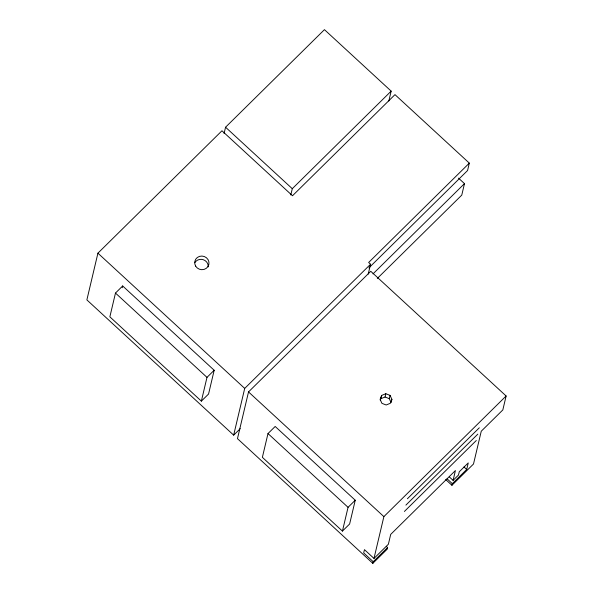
<?xml version="1.0" encoding="UTF-8"?>
<svg xmlns="http://www.w3.org/2000/svg" width="593" height="593" viewBox="0 0 593 593"><rect width="100%" height="100%" fill="white"/><g stroke="black" fill="none" stroke-linecap="round" stroke-linejoin="round"><path stroke-width="0.89" d="M368.876 267.91L467.58 170.51L469.322 163.127L394.975 94.635L292.505 195.749L221.967 130.771L97.919 253.174L86.874 299.902L233.664 435.143L240.254 428.643M115.479 293.061L109.861 316.832L201.368 401.135L208.558 394.041L214.177 370.262L122.669 285.959L115.479 293.061L206.987 377.363L201.368 401.135M122.254 287.724L122.669 285.959M224.08 133.514L225.562 127.221L324.445 29.65L391.165 91.122L388.83 101.003M233.664 435.143L244.709 388.408L370.558 264.233L368.653 262.477L469.322 163.127M290.8 194.978L292.29 188.693L391.165 91.122M445.699 479.552L451.933 485.296L473.503 464.008L481.257 431.215L502.827 409.926L506.125 395.991L370.773 271.29L248.526 391.921L237.474 438.65L372.827 563.35L387.214 549.155L387.6 547.517L386.325 546.346M267.992 433.565L262.373 457.336L342.435 531.098L349.625 524.004L355.251 500.233L275.182 426.463L267.992 433.565L348.054 507.326L342.435 531.098M368.216 274.114L370.558 264.233M380.283 400.275L381.699 395.398L385.821 393.73L390.046 395.361L391.899 399.326L391.313 401.787M380.921 398.681L385.05 397.014L385.821 393.73M391.121 402.61L389.275 398.637L390.046 395.361M372.827 563.35L373.219 561.712L387.6 547.517M373.219 561.712L363.687 552.928L364.458 549.652L373.99 558.428L383.879 516.622L506.125 395.991M458.515 178.13L464.482 183.622L461.769 195.104L377.311 278.443M451.933 485.296L452.318 483.651L466.698 469.463L468.255 462.903L459.264 471.776L458.485 475.052L453.096 480.374L449.279 476.861M453.096 480.374L455.417 470.538L390.698 534.404L388.378 544.241L373.99 558.428M381.699 395.398L380.091 399.385L381.944 403.359L386.169 404.982L390.29 403.314L391.899 399.326M206.987 377.363L214.177 370.262M373.004 273.892L464.482 183.622M348.054 507.326L355.251 500.233M407.398 498.75L479.307 427.79M405.894 505.11L477.81 434.143M404.396 511.462L476.305 440.503M385.05 397.014L389.275 398.637M225.562 127.221L292.29 188.693M463.978 466.95L466.698 469.463M447.055 478.803L452.318 483.651M97.919 253.174L244.709 388.408M248.526 391.921L383.879 516.622M194.904 262.558A7.175 6.797 13.3 0 1 203.243 259.704A7.175 6.797 13.3 0 1 208.21 266.88M195.623 266.094A7.175 6.797 13.3 0 0 208.017 266.472A7.175 6.797 13.3 0 0 201.909 256.057A7.175 6.797 13.3 0 0 195.623 266.094"/></g></svg>
